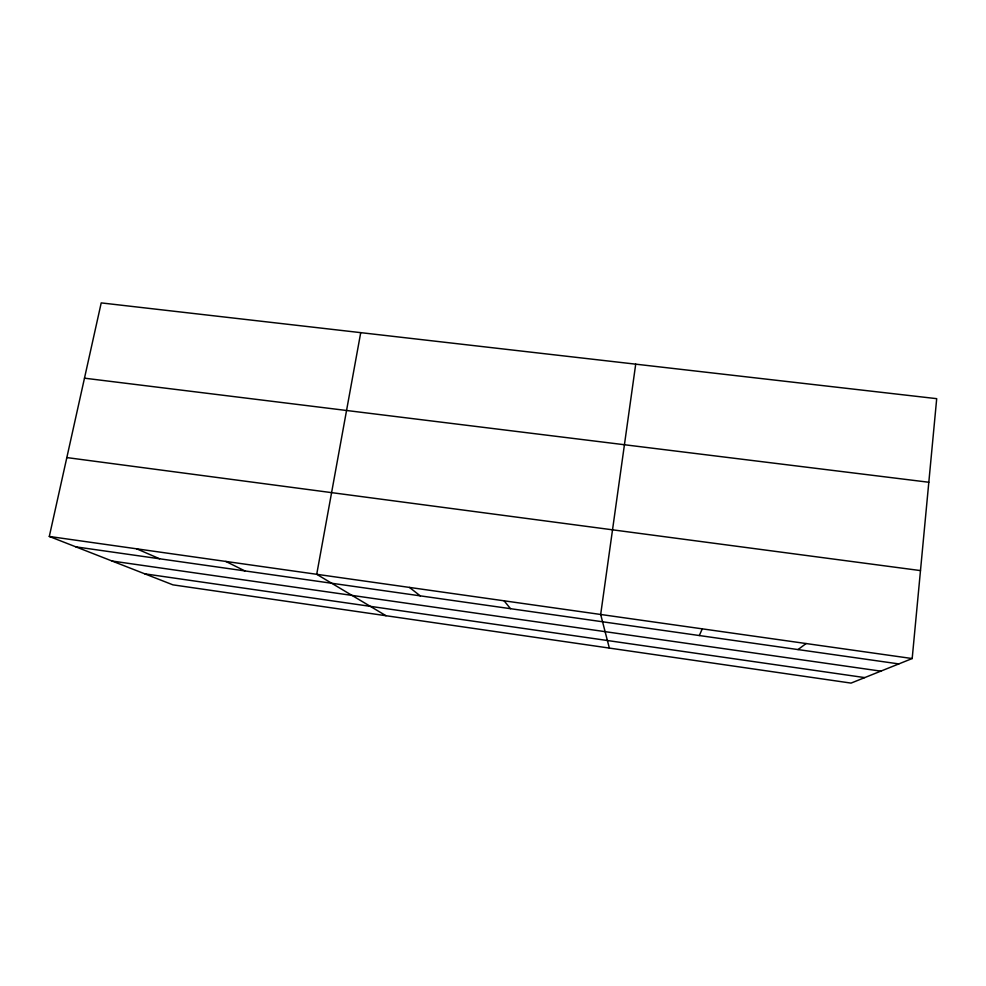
<?xml version="1.0" encoding="UTF-8"?>
<svg xmlns="http://www.w3.org/2000/svg" width="986" height="986" viewBox="0 0 986 986"><rect width="100%" height="100%" fill="white"/><g stroke="black" fill="none" stroke-linecap="round" stroke-linejoin="round"><path stroke-width="1.48" d="M912.186 658.549L936.7 398.664L101.213 302.899L49.3 536.458L172.907 584.846L851.041 683.101L912.186 658.549L49.3 536.458M635.711 364.167L600.671 614.475L609.348 648.085M360.728 332.639L316.716 574.296L385.994 615.72M699.296 635.539L702.278 628.846M798.031 649.577L806.104 643.538M84.476 378.18L928.812 482.253M66.826 457.578L920.48 570.586M75.897 546.873L898.825 663.911M112.084 561.034L880.831 671.146M144.806 573.84L864.734 677.604M136.697 548.82L159.572 558.766M225.819 561.428L244.824 570.894M409.461 587.422L420.246 595.852M504.092 600.807L510.514 608.682"/></g></svg>
